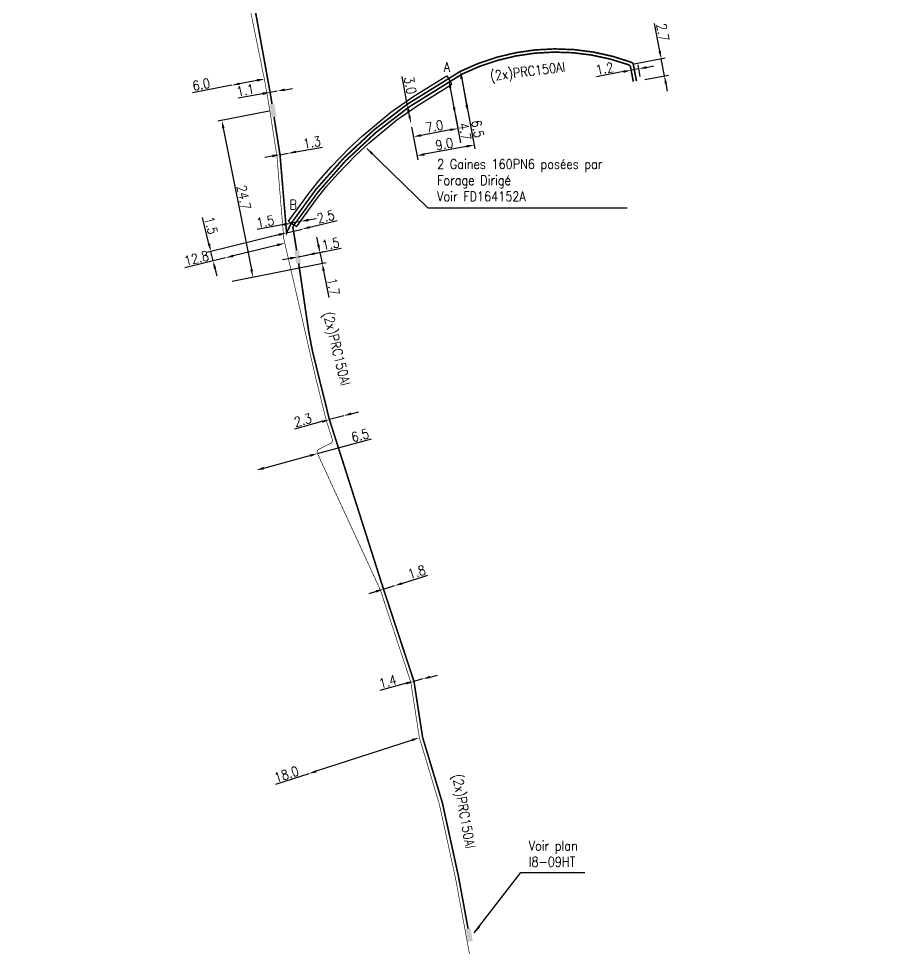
# Model space of a CAD drawing. Header units: millimetres. Extents: x 164000 to 164746, y 152000 to 152990.
# Drawn here: x 164284.9 to 164419.5, y 152490.4 to 152634.3 of the extents above; entities that cross this region are included whole.
import ezdxf
from ezdxf.enums import TextEntityAlignment as Align

# ---------------------------------------------------------------- set-up
doc = ezdxf.new("R2010")
doc.units = ezdxf.units.MM
doc.header["$PDMODE"] = 34
doc.layers.get('0').update_dxf_attribs({"linetype": 'CONTINUOUS'})
doc.layers.get('Defpoints').update_dxf_attribs({"linetype": 'CONTINUOUS'})
for name, color, linetype in [('M_120', 5, 'M_ST_13'), ('M_300', 7, 'CONTINUOUS'), ('M_400', 7, 'CONTINUOUS')]:
    doc.layers.add(name, color=color, linetype=linetype)
doc.styles.get("Standard").update_dxf_attribs({"font": 'romans.shx', "width": 0.85})
doc.linetypes.add('M_ST_13', pattern='A,5,-0.3,["oo",Standard,S=1.5,R=0,X=0,Y=-0.5],-3', length=8.3)
doc.dimstyles.get("Standard").update_dxf_attribs({"dimtxt": 1.5, "dimasz": 1.2, "dimexe": 0.625, "dimexo": 0.625, "dimgap": 0.25, "dimtad": 1, "dimdec": 1, "dimzin": 0, "dimdsep": 46, "dimtxsty": 'Standard', "dimcen": -0.5, "dimadec": 0, "dimazin": 0, "dimtfac": 1, "dimtdec": 1, "dimtmove": 0, "dimatfit": 3, "dimfxl": 0, "dimtolj": 1, "dimtzin": 0, "dimarcsym": 0})

# ---------------------------------------------------------------- blocks, each defined once
blk = doc.blocks.new('*D126')
at = {"layer": 'Defpoints', "color": 0, "linetype": 'Continuous', "transparency": 16777216}
for p in [(164379.55, 152627.22), (164381.23, 152624.79), (164384.87, 152625.47)]:
    blk.add_point(p, dxfattribs=at)
at = {"layer": 'M_120', "color": 0, "linetype": 'Continuous', "lineweight": -2, "transparency": 16777216}
for p, q in [((164384.15, 152629.3), (164383.35, 152633.6)), ((164380.17, 152627.33), (164384.98, 152628.24)), ((164384.87, 152625.47), (164384.37, 152628.12)), ((164381.84, 152624.9), (164385.48, 152625.58)), ((164385.09, 152624.29), (164385.31, 152623.11))]:
    blk.add_line(p, q, dxfattribs=at)
at = {"layer": 'M_120', "color": 0, "linetype": 'Continuous', "transparency": 16777216}
for points in [[(164384.35, 152629.34), (164383.95, 152629.26), (164384.37, 152628.12)], [(164385.28, 152624.32), (164384.89, 152624.25), (164384.87, 152625.47)]]:
    blk.add_solid(points, dxfattribs=at)
at = {"layer": 'M_120', "color": 0, "linetype": 'Continuous', "transparency": 16777216, "insert": (164384.62, 152632.22), "char_height": 1.5, "attachment_point": 5, "rotation": 280.5939}
blk.add_mtext('\\A1;2.7', dxfattribs=at)
blk = doc.blocks.new('*D127')
at = {"layer": 'Defpoints', "color": 0, "linetype": 'Continuous', "transparency": 16777216}
for p in [(164379.55, 152627.22), (164380.89, 152626.57), (164381.23, 152624.79)]:
    blk.add_point(p, dxfattribs=at)
at = {"layer": 'M_120', "color": 0, "linetype": 'Continuous', "lineweight": -2, "transparency": 16777216}
for p, q in [((164378.54, 152626.13), (164374.34, 152625.34)), ((164379.67, 152626.6), (164379.83, 152625.73)), ((164380.89, 152626.57), (164379.71, 152626.35)), ((164381.11, 152625.4), (164380.78, 152627.18)), ((164382.07, 152626.79), (164383.25, 152627.01))]:
    blk.add_line(p, q, dxfattribs=at)
at = {"layer": 'M_120', "color": 0, "linetype": 'Continuous', "transparency": 16777216}
for points in [[(164378.5, 152626.32), (164378.57, 152625.93), (164379.71, 152626.35)], [(164382.04, 152626.98), (164382.11, 152626.59), (164380.89, 152626.57)]]:
    blk.add_solid(points, dxfattribs=at)
at = {"layer": 'M_120', "color": 0, "linetype": 'Continuous', "transparency": 16777216, "insert": (164375.62, 152626.6), "char_height": 1.5, "attachment_point": 5, "rotation": 10.5939}
blk.add_mtext('\\A1;1.2', dxfattribs=at)
blk = doc.blocks.new('*D128')
at = {"layer": 'Defpoints', "color": 0, "linetype": 'Continuous', "transparency": 16777216}
for p in [(164345.07, 152621.08), (164345.63, 152618.13), (164345.63, 152618.13)]:
    blk.add_point(p, dxfattribs=at)
at = {"layer": 'M_120', "color": 0, "linetype": 'Continuous', "lineweight": -2, "transparency": 16777216}
for p, q in [((164345.07, 152621.08), (164344.27, 152625.37)), ((164345.4, 152619.31), (164345.29, 152619.9))]:
    blk.add_line(p, q, dxfattribs=at)
at = {"layer": 'M_120', "color": 0, "linetype": 'Continuous', "transparency": 16777216}
for points in [[(164345.49, 152619.93), (164345.1, 152619.86), (164345.07, 152621.08)], [(164345.6, 152619.34), (164345.21, 152619.27), (164345.63, 152618.13)]]:
    blk.add_solid(points, dxfattribs=at)
at = {"layer": 'M_120', "color": 0, "linetype": 'Continuous', "transparency": 16777216, "insert": (164345.54, 152624), "char_height": 1.5, "attachment_point": 5, "rotation": 280.5939}
blk.add_mtext('\\A1;3.0', dxfattribs=at)
blk = doc.blocks.new('*D129')
at = {"layer": 'Defpoints', "color": 0, "linetype": 'Continuous', "transparency": 16777216}
for p in [(164351.5, 152624.77), (164345.63, 152618.13), (164346.02, 152616.04)]:
    blk.add_point(p, dxfattribs=at)
at = {"layer": 'M_400', "color": 0, "linetype": 'Continuous', "lineweight": -2, "transparency": 16777216}
for p, q in [((164351.62, 152624.16), (164353.01, 152616.71)), ((164345.74, 152617.51), (164346.13, 152615.43)), ((164351.72, 152617.11), (164347.2, 152616.26))]:
    blk.add_line(p, q, dxfattribs=at)
at = {"layer": 'M_400', "color": 0, "linetype": 'Continuous', "transparency": 16777216}
for points in [[(164351.68, 152617.3), (164351.75, 152616.91), (164352.9, 152617.33)], [(164347.16, 152616.46), (164347.23, 152616.06), (164346.02, 152616.04)]]:
    blk.add_solid(points, dxfattribs=at)
at = {"layer": 'M_400', "color": 0, "linetype": 'Continuous', "transparency": 16777216, "insert": (164349.27, 152617.67), "char_height": 1.5, "attachment_point": 5, "rotation": 10.5939}
blk.add_mtext('\\A1;7.0', dxfattribs=at)
blk = doc.blocks.new('*D130')
at = {"layer": 'Defpoints', "color": 0, "linetype": 'Continuous', "transparency": 16777216}
for p in [(164353.28, 152626.17), (164345.63, 152618.13), (164346.56, 152613.11)]:
    blk.add_point(p, dxfattribs=at)
at = {"layer": 'M_120', "color": 0, "linetype": 'Continuous', "lineweight": -2, "transparency": 16777216}
for p, q in [((164353.39, 152625.56), (164355.53, 152614.15)), ((164345.74, 152617.51), (164346.68, 152612.49)), ((164354.23, 152614.54), (164347.74, 152613.33))]:
    blk.add_line(p, q, dxfattribs=at)
at = {"layer": 'M_120', "color": 0, "linetype": 'Continuous', "transparency": 16777216}
for points in [[(164354.19, 152614.74), (164354.27, 152614.34), (164355.41, 152614.76)], [(164347.71, 152613.52), (164347.78, 152613.13), (164346.56, 152613.11)]]:
    blk.add_solid(points, dxfattribs=at)
at = {"layer": 'M_120', "color": 0, "linetype": 'Continuous', "transparency": 16777216, "insert": (164350.8, 152614.92), "char_height": 1.5, "attachment_point": 5, "rotation": 10.5939}
blk.add_mtext('\\A1;9.0', dxfattribs=at)
blk = doc.blocks.new('*D131')
at = {"layer": 'Defpoints', "color": 0, "linetype": 'Continuous', "transparency": 16777216}
for p in [(164351.5, 152624.77), (164352.51, 152619.41), (164352.51, 152619.41)]:
    blk.add_point(p, dxfattribs=at)
at = {"layer": 'M_400', "color": 0, "linetype": 'Continuous', "lineweight": -2, "transparency": 16777216}
for p, q in [((164351.72, 152623.6), (164352.29, 152620.59)), ((164352.51, 152619.41), (164353.31, 152615.12))]:
    blk.add_line(p, q, dxfattribs=at)
at = {"layer": 'M_400', "color": 0, "linetype": 'Continuous', "transparency": 16777216}
for points in [[(164351.92, 152623.63), (164351.53, 152623.56), (164351.5, 152624.77)], [(164352.48, 152620.63), (164352.09, 152620.56), (164352.51, 152619.41)]]:
    blk.add_solid(points, dxfattribs=at)
at = {"layer": 'M_400', "color": 0, "linetype": 'Continuous', "transparency": 16777216, "insert": (164354, 152616.86), "char_height": 1.5, "attachment_point": 5, "rotation": 280.5969}
blk.add_mtext('\\A1;4.7', dxfattribs=at)
blk = doc.blocks.new('*D132')
at = {"layer": 'Defpoints', "color": 0, "linetype": 'Continuous', "transparency": 16777216}
for p in [(164353.28, 152626.17), (164354.47, 152619.78), (164354.47, 152619.78)]:
    blk.add_point(p, dxfattribs=at)
at = {"layer": 'M_120', "color": 0, "linetype": 'Continuous', "lineweight": -2, "transparency": 16777216}
for p, q in [((164353.5, 152624.99), (164354.25, 152620.96)), ((164354.47, 152619.78), (164355.26, 152615.54))]:
    blk.add_line(p, q, dxfattribs=at)
at = {"layer": 'M_120', "color": 0, "linetype": 'Continuous', "transparency": 16777216}
for points in [[(164353.69, 152625.03), (164353.3, 152624.95), (164353.28, 152626.17)], [(164354.45, 152621), (164354.05, 152620.92), (164354.47, 152619.78)]]:
    blk.add_solid(points, dxfattribs=at)
at = {"layer": 'M_120', "color": 0, "linetype": 'Continuous', "transparency": 16777216, "insert": (164355.96, 152617.26), "char_height": 1.5, "attachment_point": 5, "rotation": 280.5939}
blk.add_mtext('\\A1;6.5', dxfattribs=at)
blk = doc.blocks.new('*D133')
at = {"layer": 'Defpoints', "color": 0, "linetype": 'Continuous', "transparency": 16777216}
for p in [(164322.95, 152624.98), (164317.91, 152624.02), (164317.91, 152624.02)]:
    blk.add_point(p, dxfattribs=at)
at = {"layer": 'M_120', "color": 0, "linetype": 'Continuous', "lineweight": -2, "transparency": 16777216}
for p, q in [((164321.77, 152624.76), (164319.09, 152624.25)), ((164317.91, 152624.02), (164311.84, 152622.86))]:
    blk.add_line(p, q, dxfattribs=at)
at = {"layer": 'M_120', "color": 0, "linetype": 'Continuous', "transparency": 16777216}
for points in [[(164319.05, 152624.44), (164319.12, 152624.05), (164317.91, 152624.02)], [(164321.74, 152624.96), (164321.81, 152624.56), (164322.95, 152624.98)]]:
    blk.add_solid(points, dxfattribs=at)
at = {"layer": 'M_120', "color": 0, "linetype": 'Continuous', "transparency": 16777216, "insert": (164313.18, 152624.14), "char_height": 1.5, "attachment_point": 5, "rotation": 10.818}
blk.add_mtext('\\A1;6.0', dxfattribs=at)
blk = doc.blocks.new('*D134')
at = {"layer": 'Defpoints', "color": 0, "linetype": 'Continuous', "transparency": 16777216}
for p in [(164324.92, 152623.11), (164324.92, 152623.11), (164323.84, 152622.91)]:
    blk.add_point(p, dxfattribs=at)
at = {"layer": 'M_120', "color": 0, "linetype": 'Continuous', "lineweight": -2, "transparency": 16777216}
for p, q in [((164324.92, 152623.11), (164323.84, 152622.91)), ((164326.1, 152623.32), (164327.28, 152623.53)), ((164322.66, 152622.7), (164318.89, 152622.03))]:
    blk.add_line(p, q, dxfattribs=at)
at = {"layer": 'M_120', "color": 0, "linetype": 'Continuous', "transparency": 16777216}
for points in [[(164326.07, 152623.51), (164326.14, 152623.12), (164324.92, 152623.11)], [(164322.62, 152622.9), (164322.69, 152622.5), (164323.84, 152622.91)]]:
    blk.add_solid(points, dxfattribs=at)
at = {"layer": 'M_120', "color": 0, "linetype": 'Continuous', "transparency": 16777216, "insert": (164320.01, 152623.25), "char_height": 1.5, "attachment_point": 5, "rotation": 10.1116}
blk.add_mtext('\\A1;1.1', dxfattribs=at)
blk = doc.blocks.new('*D135')
at = {"layer": 'Defpoints', "color": 0, "linetype": 'Continuous', "transparency": 16777216}
for p in [(164324.29, 152620.13), (164321.18, 152594.33), (164317.33, 152593.57)]:
    blk.add_point(p, dxfattribs=at)
at = {"layer": 'M_300', "color": 0, "linetype": 'Continuous', "lineweight": -2, "transparency": 16777216}
for p, q in [((164323.67, 152620.01), (164315.76, 152618.44)), ((164316.6, 152617.38), (164320.95, 152595.51)), ((164317.95, 152593.69), (164321.79, 152594.45))]:
    blk.add_line(p, q, dxfattribs=at)
at = {"layer": 'M_300', "color": 0, "linetype": 'Continuous', "transparency": 16777216}
for points in [[(164316.8, 152617.42), (164316.41, 152617.34), (164316.37, 152618.56)], [(164321.14, 152595.55), (164320.75, 152595.47), (164321.18, 152594.33)]]:
    blk.add_solid(points, dxfattribs=at)
at = {"layer": 'M_300', "color": 0, "linetype": 'Continuous', "transparency": 16777216, "insert": (164319.76, 152606.64), "char_height": 1.5, "attachment_point": 5, "rotation": 281.2293}
blk.add_mtext('\\A1;24.7', dxfattribs=at)
blk = doc.blocks.new('*D136')
at = {"layer": 'Defpoints', "color": 0, "linetype": 'Continuous', "transparency": 16777216}
for p in [(164325.37, 152613.26), (164326.65, 152613.49), (164326.65, 152613.49)]:
    blk.add_point(p, dxfattribs=at)
at = {"layer": 'M_120', "color": 0, "linetype": 'Continuous', "lineweight": -2, "transparency": 16777216}
for p, q in [((164327.83, 152613.7), (164331.95, 152614.45)), ((164324.19, 152613.05), (164323.01, 152612.84)), ((164325.37, 152613.26), (164326.65, 152613.49))]:
    blk.add_line(p, q, dxfattribs=at)
at = {"layer": 'M_120', "color": 0, "linetype": 'Continuous', "transparency": 16777216}
for points in [[(164324.15, 152613.25), (164324.22, 152612.85), (164325.37, 152613.26)], [(164327.8, 152613.9), (164327.87, 152613.51), (164326.65, 152613.49)]]:
    blk.add_solid(points, dxfattribs=at)
at = {"layer": 'M_120', "color": 0, "linetype": 'Continuous', "transparency": 16777216, "insert": (164330.31, 152615.17), "char_height": 1.5, "attachment_point": 5, "rotation": 10.2006}
blk.add_mtext('\\A1;1.3', dxfattribs=at)
blk = doc.blocks.new('*D137')
at = {"layer": 'Defpoints', "color": 0, "linetype": 'Continuous', "transparency": 16777216}
for p in [(164328.11, 152597.44), (164331.89, 152596.46), (164317.33, 152593.57)]:
    blk.add_point(p, dxfattribs=at)
at = {"layer": 'M_300', "color": 0, "linetype": 'Continuous', "lineweight": -2, "transparency": 16777216}
for p, q in [((164331.32, 152599.3), (164331.09, 152600.48)), ((164328.72, 152597.56), (164332.17, 152598.25)), ((164331.55, 152598.13), (164331.89, 152596.46)), ((164317.95, 152593.69), (164332.5, 152596.58)), ((164332.12, 152595.28), (164332.94, 152591.17))]:
    blk.add_line(p, q, dxfattribs=at)
at = {"layer": 'M_300', "color": 0, "linetype": 'Continuous', "transparency": 16777216}
for points in [[(164331.52, 152599.34), (164331.12, 152599.26), (164331.55, 152598.13)], [(164332.32, 152595.32), (164331.92, 152595.24), (164331.89, 152596.46)]]:
    blk.add_solid(points, dxfattribs=at)
at = {"layer": 'M_300', "color": 0, "linetype": 'Continuous', "transparency": 16777216, "insert": (164333.63, 152592.83), "char_height": 1.5, "attachment_point": 5, "rotation": 281.2293}
blk.add_mtext('\\A1;1.7', dxfattribs=at)
blk = doc.blocks.new('*D138')
at = {"layer": 'Defpoints', "color": 0, "linetype": 'Continuous', "transparency": 16777216}
for p in [(164328.11, 152597.44), (164329.58, 152597.73), (164329.58, 152597.73)]:
    blk.add_point(p, dxfattribs=at)
at = {"layer": 'M_300', "color": 0, "linetype": 'Continuous', "lineweight": -2, "transparency": 16777216}
for p, q in [((164330.75, 152597.97), (164334.86, 152598.78)), ((164326.93, 152597.21), (164325.75, 152596.97)), ((164328.11, 152597.44), (164329.58, 152597.73))]:
    blk.add_line(p, q, dxfattribs=at)
at = {"layer": 'M_300', "color": 0, "linetype": 'Continuous', "transparency": 16777216}
for points in [[(164326.89, 152597.4), (164326.97, 152597.01), (164328.11, 152597.44)], [(164330.72, 152598.16), (164330.79, 152597.77), (164329.58, 152597.73)]]:
    blk.add_solid(points, dxfattribs=at)
at = {"layer": 'M_300', "color": 0, "linetype": 'Continuous', "transparency": 16777216, "insert": (164333.2, 152599.47), "char_height": 1.5, "attachment_point": 5, "rotation": 11.2293}
blk.add_mtext('\\A1;1.5', dxfattribs=at)
blk = doc.blocks.new('*D139')
at = {"layer": 'Defpoints', "color": 0, "linetype": 'Continuous', "transparency": 16777216}
for p in [(164326.12, 152599.55), (164316.95, 152597.3), (164316.95, 152597.3)]:
    blk.add_point(p, dxfattribs=at)
at = {"layer": 'M_120', "color": 0, "linetype": 'Continuous', "lineweight": -2, "transparency": 16777216}
for p, q in [((164325.97, 152600.16), (164325.97, 152600.16)), ((164324.96, 152599.27), (164318.11, 152597.59)), ((164316.95, 152597.3), (164310.65, 152595.76)), ((164316.8, 152597.91), (164316.8, 152597.91))]:
    blk.add_line(p, q, dxfattribs=at)
at = {"layer": 'M_120', "color": 0, "linetype": 'Continuous', "transparency": 16777216}
for points in [[(164324.91, 152599.46), (164325, 152599.07), (164326.12, 152599.55)], [(164318.06, 152597.78), (164318.16, 152597.4), (164316.95, 152597.3)]]:
    blk.add_solid(points, dxfattribs=at)
at = {"layer": 'M_120', "color": 0, "linetype": 'Continuous', "transparency": 16777216, "insert": (164312.45, 152597.23), "char_height": 1.5, "attachment_point": 5, "rotation": 13.7553}
blk.add_mtext('\\A1;12.8', dxfattribs=at)
blk = doc.blocks.new('*D140')
at = {"layer": 'Defpoints', "color": 0, "linetype": 'Continuous', "transparency": 16777216}
for p in [(164326.39, 152601.16), (164316.95, 152597.3), (164315.02, 152596.83)]:
    blk.add_point(p, dxfattribs=at)
at = {"layer": 'M_120', "color": 0, "linetype": 'Continuous', "lineweight": -2, "transparency": 16777216}
for p, q in [((164314.38, 152599.46), (164313.38, 152603.52)), ((164325.78, 152601.01), (164314.06, 152598.14)), ((164316.34, 152597.16), (164314.41, 152596.68)), ((164315.02, 152596.83), (164314.66, 152598.29)), ((164315.3, 152595.67), (164315.59, 152594.5))]:
    blk.add_line(p, q, dxfattribs=at)
at = {"layer": 'M_120', "color": 0, "linetype": 'Continuous', "transparency": 16777216}
for points in [[(164314.57, 152599.5), (164314.18, 152599.41), (164314.66, 152598.29)], [(164315.5, 152595.71), (164315.11, 152595.62), (164315.02, 152596.83)]]:
    blk.add_solid(points, dxfattribs=at)
at = {"layer": 'M_120', "color": 0, "linetype": 'Continuous', "transparency": 16777216, "insert": (164314.71, 152602.31), "char_height": 1.5, "attachment_point": 5, "rotation": 283.7553}
blk.add_mtext('\\A1;1.5', dxfattribs=at)
blk = doc.blocks.new('*D141')
at = {"layer": 'Defpoints', "color": 0, "linetype": 'Continuous', "transparency": 16777216}
for p in [(164328.81, 152601.75), (164328.81, 152601.75), (164326.39, 152601.16)]:
    blk.add_point(p, dxfattribs=at)
at = {"layer": 'M_120', "color": 0, "linetype": 'Continuous', "lineweight": -2, "transparency": 16777216}
for p, q in [((164329.98, 152602.04), (164334.23, 152603.08)), ((164326.39, 152601.16), (164328.81, 152601.75)), ((164325.22, 152600.87), (164324.05, 152600.59))]:
    blk.add_line(p, q, dxfattribs=at)
at = {"layer": 'M_120', "color": 0, "linetype": 'Continuous', "transparency": 16777216}
for points in [[(164329.93, 152602.23), (164330.03, 152601.85), (164328.81, 152601.75)], [(164325.17, 152601.07), (164325.27, 152600.68), (164326.39, 152601.16)]]:
    blk.add_solid(points, dxfattribs=at)
at = {"layer": 'M_120', "color": 0, "linetype": 'Continuous', "transparency": 16777216, "insert": (164332.45, 152603.67), "char_height": 1.5, "attachment_point": 5, "rotation": 13.7553}
blk.add_mtext('\\A1;2.5', dxfattribs=at)
blk = doc.blocks.new('*D142')
at = {"layer": 'Defpoints', "color": 0, "linetype": 'Continuous', "transparency": 16777216}
for p in [(164328.59, 152602.94), (164328.59, 152602.94), (164327.12, 152602.66)]:
    blk.add_point(p, dxfattribs=at)
at = {"layer": 'M_400', "color": 0, "linetype": 'Continuous', "lineweight": -2, "transparency": 16777216}
for p, q in [((164328.59, 152602.94), (164327.12, 152602.66)), ((164329.77, 152603.16), (164330.95, 152603.38)), ((164325.94, 152602.44), (164321.82, 152601.66))]:
    blk.add_line(p, q, dxfattribs=at)
at = {"layer": 'M_400', "color": 0, "linetype": 'Continuous', "transparency": 16777216}
for points in [[(164329.73, 152603.36), (164329.81, 152602.96), (164328.59, 152602.94)], [(164325.9, 152602.63), (164325.97, 152602.24), (164327.12, 152602.66)]]:
    blk.add_solid(points, dxfattribs=at)
at = {"layer": 'M_400', "color": 0, "linetype": 'Continuous', "transparency": 16777216, "insert": (164323.1, 152602.92), "char_height": 1.5, "attachment_point": 5, "rotation": 10.6711}
blk.add_mtext('\\A1;1.5', dxfattribs=at)
blk = doc.blocks.new('*D143')
at = {"layer": 'Defpoints', "color": 0, "linetype": 'Continuous', "transparency": 16777216}
for p in [(164331.17, 152566.98), (164321.69, 152564.41), (164321.69, 152564.41)]:
    blk.add_point(p, dxfattribs=at)
at = {"layer": 'M_120', "color": 0, "linetype": 'Continuous', "lineweight": -2, "transparency": 16777216}
for p, q in [((164331.17, 152566.98), (164339.52, 152569.25)), ((164322.85, 152564.73), (164330.01, 152566.67)), ((164321.86, 152563.81), (164321.86, 152563.81))]:
    blk.add_line(p, q, dxfattribs=at)
at = {"layer": 'M_120', "color": 0, "linetype": 'Continuous', "transparency": 16777216}
for points in [[(164329.96, 152566.86), (164330.06, 152566.47), (164331.17, 152566.98)], [(164322.8, 152564.92), (164322.9, 152564.53), (164321.69, 152564.41)]]:
    blk.add_solid(points, dxfattribs=at)
at = {"layer": 'M_120', "color": 0, "linetype": 'Continuous', "transparency": 16777216, "insert": (164337.76, 152569.8), "char_height": 1.5, "attachment_point": 5, "rotation": 15.1726}
blk.add_mtext('\\A1;6.5', dxfattribs=at)
blk = doc.blocks.new('*D144')
at = {"layer": 'Defpoints', "color": 0, "linetype": 'Continuous', "transparency": 16777216}
for p in [(164335.23, 152572.84), (164335.23, 152572.84), (164333.02, 152572.24)]:
    blk.add_point(p, dxfattribs=at)
at = {"layer": 'M_120', "color": 0, "linetype": 'Continuous', "lineweight": -2, "transparency": 16777216}
for p, q in [((164335.23, 152572.84), (164333.02, 152572.24)), ((164336.39, 152573.16), (164337.55, 152573.47)), ((164331.86, 152571.93), (164327.64, 152570.78))]:
    blk.add_line(p, q, dxfattribs=at)
at = {"layer": 'M_120', "color": 0, "linetype": 'Continuous', "transparency": 16777216}
for points in [[(164336.34, 152573.35), (164336.45, 152572.96), (164335.23, 152572.84)], [(164331.8, 152572.12), (164331.91, 152571.73), (164333.02, 152572.24)]]:
    blk.add_solid(points, dxfattribs=at)
at = {"layer": 'M_120', "color": 0, "linetype": 'Continuous', "transparency": 16777216, "insert": (164328.91, 152572.16), "char_height": 1.5, "attachment_point": 5, "rotation": 15.1726}
blk.add_mtext('\\A1;2.3', dxfattribs=at)
blk = doc.blocks.new('M_300_03')
at = {"color": 0, "linetype": 'Continuous'}
blk.add_solid([(-1, 0.375), (-1, -0.375), (1, 0.375), (1, -0.375)], dxfattribs=at)
at = {"color": 0, "linetype": 'Continuous', "width": 0.75, "flags": 3}
for tag, p in [('DEF_LEG', (0, -5)), ('DEF_COUP', (0, -7.5)), ('DEF_TYPE', (0, -10))]:
    blk.add_attdef(tag, text='', height=1.2, dxfattribs=at).set_placement(p, align=Align.MIDDLE)
blk = doc.blocks.new('*D145')
at = {"layer": 'Defpoints', "color": 0, "linetype": 'Continuous', "transparency": 16777216}
for p in [(164341.39, 152545.99), (164343.11, 152546.53), (164343.11, 152546.53)]:
    blk.add_point(p, dxfattribs=at)
at = {"layer": 'M_120', "color": 0, "linetype": 'Continuous', "lineweight": -2, "transparency": 16777216}
for p, q in [((164344.25, 152546.88), (164348.25, 152548.13)), ((164340.24, 152545.63), (164339.1, 152545.28)), ((164341.39, 152545.99), (164343.11, 152546.53))]:
    blk.add_line(p, q, dxfattribs=at)
at = {"layer": 'M_120', "color": 0, "linetype": 'Continuous', "transparency": 16777216}
for points in [[(164344.19, 152547.07), (164344.31, 152546.69), (164343.11, 152546.53)], [(164340.18, 152545.82), (164340.3, 152545.44), (164341.39, 152545.99)]]:
    blk.add_solid(points, dxfattribs=at)
at = {"layer": 'M_120', "color": 0, "linetype": 'Continuous', "transparency": 16777216, "insert": (164346.53, 152548.64), "char_height": 1.5, "attachment_point": 5, "rotation": 17.317}
blk.add_mtext('\\A1;1.8', dxfattribs=at)
blk = doc.blocks.new('*D146')
at = {"layer": 'Defpoints', "color": 0, "linetype": 'Continuous', "transparency": 16777216}
for p in [(164346.09, 152531.71), (164347.45, 152532.08), (164347.45, 152532.08)]:
    blk.add_point(p, dxfattribs=at)
at = {"layer": 'M_120', "color": 0, "linetype": 'Continuous', "lineweight": -2, "transparency": 16777216}
for p, q in [((164348.61, 152532.38), (164349.77, 152532.69)), ((164344.93, 152531.41), (164340.83, 152530.31)), ((164347.45, 152532.08), (164346.09, 152531.71))]:
    blk.add_line(p, q, dxfattribs=at)
at = {"layer": 'M_120', "color": 0, "linetype": 'Continuous', "transparency": 16777216}
for points in [[(164348.55, 152532.58), (164348.66, 152532.19), (164347.45, 152532.08)], [(164344.88, 152531.6), (164344.99, 152531.21), (164346.09, 152531.71)]]:
    blk.add_solid(points, dxfattribs=at)
at = {"layer": 'M_120', "color": 0, "linetype": 'Continuous', "transparency": 16777216, "insert": (164342.04, 152531.67), "char_height": 1.5, "attachment_point": 5, "rotation": 14.9032}
blk.add_mtext('\\A1;1.4', dxfattribs=at)
blk = doc.blocks.new('*D147')
at = {"layer": 'Defpoints', "color": 0, "linetype": 'Continuous', "transparency": 16777216}
for p in [(164346.94, 152522.99), (164329.83, 152517.41), (164329.83, 152517.41)]:
    blk.add_point(p, dxfattribs=at)
at = {"layer": 'M_120', "color": 0, "linetype": 'Continuous', "lineweight": -2, "transparency": 16777216}
for p, q in [((164345.8, 152522.62), (164330.97, 152517.78)), ((164329.83, 152517.41), (164324.69, 152515.73))]:
    blk.add_line(p, q, dxfattribs=at)
at = {"layer": 'M_120', "color": 0, "linetype": 'Continuous', "transparency": 16777216}
for points in [[(164345.74, 152522.81), (164345.86, 152522.43), (164346.94, 152522.99)], [(164330.91, 152517.97), (164331.03, 152517.59), (164329.83, 152517.41)]]:
    blk.add_solid(points, dxfattribs=at)
at = {"layer": 'M_120', "color": 0, "linetype": 'Continuous', "transparency": 16777216, "insert": (164326.38, 152517.33), "char_height": 1.5, "attachment_point": 5, "rotation": 18.0795}
blk.add_mtext('\\A1;18.0', dxfattribs=at)

msp = doc.modelspace()

# ---------------------------------------------------------------- linework, layer by layer
at = {"layer": 'M_120', "flags": 128}
for points, const_width in [([(164360.81, 152179.81), (164352.24, 152178.51), (164351.58, 152180.63), (164349.93, 152186.61), (164349.85, 152187.81), (164349.81, 152189.23), (164349.79, 152189.97), (164349.81, 152191.08), (164349.83, 152191.32), (164349.87, 152191.61), (164349.94, 152191.96), (164350.09, 152192.47), (164350.29, 152193.01), (164350.6, 152193.69), (164350.87, 152193.97), (164351.32, 152195.05), (164351.91, 152196.1), (164352.6, 152197.08), (164353.15, 152198.05, 0.246779), (164353.25, 152198.5), (164349.53, 152212.67, -0.479035), (164349.99, 152213.31), (164350.13, 152213.31), (164350.57, 152213.39), (164351.07, 152213.49), (164351.84, 152213.68), (164352.82, 152213.99), (164369.67, 152219.7), (164404.56, 152231.03), (164410.34, 152232.84), (164411.73, 152233.43), (164413.59, 152234.34), (164414.65, 152235.04), (164415.25, 152235.58), (164416.01, 152236.37), (164416.69, 152237.35), (164417.22, 152238.05), (164417.69, 152238.66), (164418.5, 152239.94), (164419.03, 152241.42), (164419.37, 152242.8), (164419.48, 152244.78), (164419.16, 152247.94), (164418.92, 152250.07), (164418.27, 152254.4), (164417.15, 152261.19), (164415.78, 152267.98), (164414.28, 152274.61), (164411.65, 152285.07), (164409.85, 152291.4), (164406.3, 152302.58), (164402.77, 152313.87), (164393.13, 152344.01), (164383.65, 152372.83), (164375.59, 152396.69), (164370.02, 152415.46), (164368.29, 152421.2), (164366.44, 152427.4), (164363.76, 152437.9), (164361.91, 152445.09), (164360.59, 152451.4), (164358.94, 152460.83), (164358.11, 152467.45), (164355.47, 152485.3), (164352.5, 152501.41), (164350.02, 152512.73), (164346.95, 152522.96, -0.034694), (164346.93, 152523.03), (164345.62, 152531.56), (164340.91, 152545.84), (164331.17, 152566.98), (164331.16, 152567, -0.404298), (164331.39, 152567.65), (164333.22, 152568.57, 0.36894), (164333.47, 152569.17), (164332.53, 152572.11), (164330.76, 152579.29, -0.004327), (164330.76, 152579.3), (164326.12, 152599.55, 0.000156), (164326.12, 152599.55), (164325.96, 152600.25), (164324.88, 152613.18), (164323.95, 152619.07), (164323.64, 152621.04), (164323.34, 152622.83), (164322.95, 152624.98), (164318.38, 152647.44), (164317.29, 152653.12), (164315.88, 152659.86), (164315.1, 152662.63), (164314.8, 152663.7, 0.198681), (164314.56, 152664), (164312.02, 152665.43, -0.233764), (164311.77, 152665.79), (164311.48, 152667.81, 0.202391), (164311.28, 152668.14), (164308.78, 152669.96), (164302.92, 152674.21, 0.060177), (164302.82, 152674.27), (164301.85, 152674.67), (164300.52, 152675.15), (164299.29, 152675.55), (164297.97, 152675.88), (164296.75, 152676.08), (164295.87, 152676.18), (164294.74, 152676.22), (164293.31, 152676.21), (164291.05, 152676.07), (164276.88, 152674.38), (164269.3, 152672.96), (164267.98, 152672.71), (164259.79, 152671.72), (164257.17, 152671.21), (164240.78, 152669.78), (164235.57, 152674.23), (164214.21, 152694.47), (164213.76, 152695.29), (164210.94, 152698.46), (164208.35, 152701.15), (164206.13, 152703.49), (164204.83, 152704.7), (164203.07, 152706.35), (164201.97, 152707.29), (164199.81, 152708.82), (164197.42, 152710.3), (164191.96, 152713.69), (164185.8, 152717.68, 0.035594), (164185.74, 152717.71, 0.155325), (164180.21, 152718.31, 0.066455), (164177.43, 152717.47, 0.015544), (164176.81, 152717.17, 0.067716), (164175.5, 152716.3), (164173, 152714.03), (164168.95, 152710.48), (164166.79, 152708.7), (164164.03, 152706.47), (164155.48, 152700.02), (164150, 152696.15), (164149.23, 152695.67, 0.430116), (164149.08, 152694.96), (164150.4, 152693.08)], 0.1), ([(164324.13, 152621.12), (164323.84, 152622.91), (164319.36, 152647.63), (164318.27, 152653.32), (164316.85, 152660.1), (164315.67, 152664.29), (164314.89, 152665.65), (164313.29, 152667.85), (164311.54, 152669.72), (164310.32, 152670.67), (164308.58, 152671.61), (164306.53, 152672.66), (164305.5, 152673.15, -0.279556), (164305.21, 152673.58), (164304.85, 152682.96), (164304.19, 152692.18, 0.339938), (164303.79, 152692.64), (164303.5, 152692.69, 0.108522), (164303.29, 152692.69), (164302.65, 152692.53)], 0.25), ([(164380.54, 152624.66), (164380.06, 152627.2, 0.270069), (164379.73, 152627.58, 0.206252), (164353.28, 152626.17), (164345.07, 152621.08, 0.095017), (164327.12, 152602.66), (164326.39, 152601.16), (164325.37, 152613.26), (164324.44, 152619.14)], 0.25), ([(164380.05, 152624.57), (164379.63, 152626.82, 0.27179), (164379.29, 152627.2, 0.204179), (164353.53, 152625.74), (164345.35, 152620.66, 0.09547), (164327.46, 152602.27, 0.187436), (164327.38, 152601.92), (164327.95, 152598.42)], 0.25), ([(164328.26, 152596.44), (164328.66, 152593.77), (164329.26, 152589.62), (164329.82, 152585.85), (164330.38, 152582.92), (164331.24, 152579.42), (164333.02, 152572.24), (164341.39, 152545.99), (164346.11, 152531.68), (164347.43, 152523.11, 0.034807), (164347.44, 152523.04), (164350.51, 152512.86), (164352.99, 152501.51), (164354.48, 152493.4)], 0.25)]:
    msp.add_lwpolyline(points, format="xyb", dxfattribs=dict(at, const_width=const_width))
at = {"layer": 'M_400', "color": 7, "linetype": 'CONTINUOUS'}
for p, q in [((164345.93, 152622.2), (164350.01, 152624.73)), ((164350.01, 152624.73), (164351.19, 152625.46)), ((164351.19, 152625.46), (164351.59, 152624.83)), ((164351.98, 152624.19), (164351.59, 152624.83)), ((164346.75, 152620.94), (164350.81, 152623.46)), ((164350.81, 152623.46), (164351.98, 152624.19)), ((164342.53, 152619.84), (164345.93, 152622.2)), ((164343.43, 152618.65), (164346.75, 152620.94)), ((164338.12, 152616.2), (164342.53, 152619.84)), ((164339.11, 152615.07), (164343.43, 152618.65)), ((164336.12, 152614.32), (164338.12, 152616.2)), ((164333.27, 152611.38), (164336.12, 152614.32)), ((164337.17, 152613.25), (164339.11, 152615.07)), ((164334.37, 152610.36), (164337.17, 152613.25)), ((164331.39, 152609.23), (164333.27, 152611.38)), ((164332.54, 152608.27), (164334.37, 152610.36)), ((164329.82, 152607.28), (164331.39, 152609.23)), ((164326.71, 152602.95), (164329.82, 152607.28)), ((164331.01, 152606.38), (164332.54, 152608.27)), ((164327.93, 152602.08), (164331.01, 152606.38)), ((164326.71, 152602.95), (164327.32, 152602.51)), ((164327.93, 152602.08), (164327.32, 152602.51))]:
    msp.add_line(p, q, dxfattribs=at)

# ---------------------------------------------------------------- block references
at = {"layer": 'M_300'}
for p, rotation in [((164324.29, 152620.13), 279.015253484778), ((164328.11, 152597.43), 278.7988670693751), ((164354.66, 152492.42), 280.4401745977398)]:
    msp.add_blockref('M_300_03', p, dxfattribs=dict(at, rotation=rotation))

# ---------------------------------------------------------------- texts
at = {"layer": 'M_120', "linetype": 'Continuous', "width": 0.85}
for rotation, p in [(7.0774, (164363.71, 152626.07)), (283.8166, (164334.06, 152583.2)), (280.0032, (164353.73, 152511.56))]:
    msp.add_text('(2x)PRC150Al', height=1.5, rotation=rotation, dxfattribs=at).set_placement(p, align=Align.MIDDLE)
at = {"layer": 'M_300', "linetype": 'Continuous', "insert": (164363.86, 152507.01), "char_height": 1.5, "attachment_point": 1}
msp.add_mtext('\\A1;Voir plan\\PI8-09HT', dxfattribs=at)
at = {"layer": 'M_400', "width": 0.85}
for s, p in [('A', (164350.72, 152626.11)), ('B', (164326.83, 152604.78))]:
    msp.add_text(s, height=1.5, dxfattribs=at).set_placement(p)
at = {"layer": 'M_400', "linetype": 'Continuous', "insert": (164349.69, 152612.56), "char_height": 1.5, "attachment_point": 1}
msp.add_mtext('\\A1;2 Gaines 160PN6 posées par\\PForage Dirigé\\PVoir FD164152A', dxfattribs=at)

# ---------------------------------------------------------------- dimensions: what is measured, and where the dimension line sits
at = {"layer": 'M_120', "linetype": 'Continuous'}
for base, p1, p2, angle, picture, middle in [((164384.87, 152625.47), (164379.55, 152627.22), (164381.23, 152624.79), 100.5939, '*D126', (164383.64, 152632.04)), ((164380.89, 152626.57), (164379.55, 152627.22), (164381.23, 152624.79), 190.5939, '*D127', (164375.81, 152625.61)), ((164346.56, 152613.11), (164353.28, 152626.17), (164345.63, 152618.13), 10.5939, '*D130', (164350.99, 152613.93)), ((164354.47, 152619.78), (164353.28, 152626.17), (164354.47, 152619.78), 100.5939, '*D132', (164354.98, 152617.07)), ((164324.92, 152623.11), (164323.84, 152622.91), (164324.92, 152623.11), 190.1116, '*D134', (164320.18, 152622.26)), ((164345.63, 152618.13), (164345.07, 152621.08), (164345.63, 152618.13), 100.5939, '*D128', (164344.56, 152623.81)), ((164326.65, 152613.49), (164325.37, 152613.26), (164326.65, 152613.49), 190.2006, '*D136', (164330.48, 152614.18)), ((164328.81, 152601.75), (164326.39, 152601.16), (164328.81, 152601.75), 193.7553, '*D141', (164332.69, 152602.7)), ((164315.02, 152596.83), (164326.39, 152601.16), (164316.95, 152597.3), 103.7553, '*D140', (164313.74, 152602.07)), ((164335.23, 152572.84), (164333.02, 152572.24), (164335.23, 152572.84), 195.1726, '*D144', (164329.17, 152571.2)), ((164343.11, 152546.53), (164341.39, 152545.99), (164343.11, 152546.53), 197.317, '*D145', (164346.82, 152547.68)), ((164347.45, 152532.08), (164346.09, 152531.71), (164347.45, 152532.08), 194.9032, '*D146', (164342.3, 152530.71)), ((164329.83, 152517.41), (164346.94, 152522.99), (164329.83, 152517.41), 18.0795, '*D147', (164326.69, 152516.38))]:
    dim = msp.add_linear_dim(base=base, p1=p1, p2=p2, angle=angle, dimstyle='Standard', dxfattribs=at)
    dim.commit()
    dim.dimension.update_dxf_attribs({"geometry": picture, "text_midpoint": middle, "dimtype": 160})
for base, p1, p2, angle, text, picture, middle in [((164317.91, 152624.02), (164322.95, 152624.98), (164317.91, 152624.02), 10.818, '6.0', '*D133', (164313.37, 152623.15)), ((164316.95, 152597.3), (164326.12, 152599.55), (164316.95, 152597.3), 13.7553, '12.8', '*D139', (164312.69, 152596.26)), ((164321.69, 152564.41), (164331.17, 152566.98), (164321.69, 152564.41), 15.1726, '6.5', '*D143', (164338.02, 152568.84))]:
    dim = msp.add_linear_dim(base=base, p1=p1, p2=p2, angle=angle, text=text, dimstyle='Standard', dxfattribs=at)
    dim.commit()
    dim.dimension.update_dxf_attribs({"geometry": picture, "text_midpoint": middle, "dimtype": 160})
at = {"layer": 'M_300', "linetype": 'Continuous'}
for base, p1, p2, angle, picture, middle in [((164321.18, 152594.33), (164324.29, 152620.13), (164317.33, 152593.57), 101.2293, '*D135', (164318.78, 152606.45)), ((164331.89, 152596.46), (164328.11, 152597.44), (164317.33, 152593.57), 101.2293, '*D137', (164332.64, 152592.64)), ((164329.58, 152597.73), (164328.11, 152597.44), (164329.58, 152597.73), 191.2293, '*D138', (164333.4, 152598.49))]:
    dim = msp.add_linear_dim(base=base, p1=p1, p2=p2, angle=angle, dimstyle='Standard', dxfattribs=at)
    dim.commit()
    dim.dimension.update_dxf_attribs({"geometry": picture, "text_midpoint": middle, "dimtype": 160})
at = {"layer": 'M_400', "linetype": 'Continuous'}
for base, p1, p2, angle, picture, middle in [((164346.02, 152616.04), (164351.5, 152624.77), (164345.63, 152618.13), 10.5939, '*D129', (164349.46, 152616.68)), ((164328.59, 152602.94), (164327.12, 152602.66), (164328.59, 152602.94), 190.6711, '*D142', (164323.29, 152601.94))]:
    dim = msp.add_linear_dim(base=base, p1=p1, p2=p2, angle=angle, dimstyle='Standard', dxfattribs=at)
    dim.commit()
    dim.dimension.update_dxf_attribs({"geometry": picture, "text_midpoint": middle, "dimtype": 160})
dim = msp.add_linear_dim(base=(164352.51, 152619.41), p1=(164351.5, 152624.77), p2=(164352.51, 152619.41), angle=100.5969, text='4.7', dimstyle='Standard', dxfattribs=at)
dim.commit()
dim.dimension.update_dxf_attribs({"geometry": '*D131', "text_midpoint": (164353.02, 152616.68), "dimtype": 160})

# ---------------------------------------------------------------- leaders
at = {"layer": 'M_300', "linetype": 'Continuous', "annotation_type": 0, "has_hookline": 1, "hookline_direction": 0, "text_width": 8.44}
msp.add_leader([(164355.44, 152492.75), (164362.64, 152502.13), (164363.84, 152502.13)], dimstyle='Standard', override={"dimgap": 0.25, "dimtad": 1}, dxfattribs=at)
at = {"layer": 'M_400', "linetype": 'Continuous', "annotation_type": 0, "has_hookline": 1, "hookline_direction": 0, "text_width": 29.39}
msp.add_leader([(164338.81, 152614.23), (164348.24, 152605.06), (164349.44, 152605.06)], dimstyle='Standard', dxfattribs=at)

doc.saveas('drawing.dxf')
